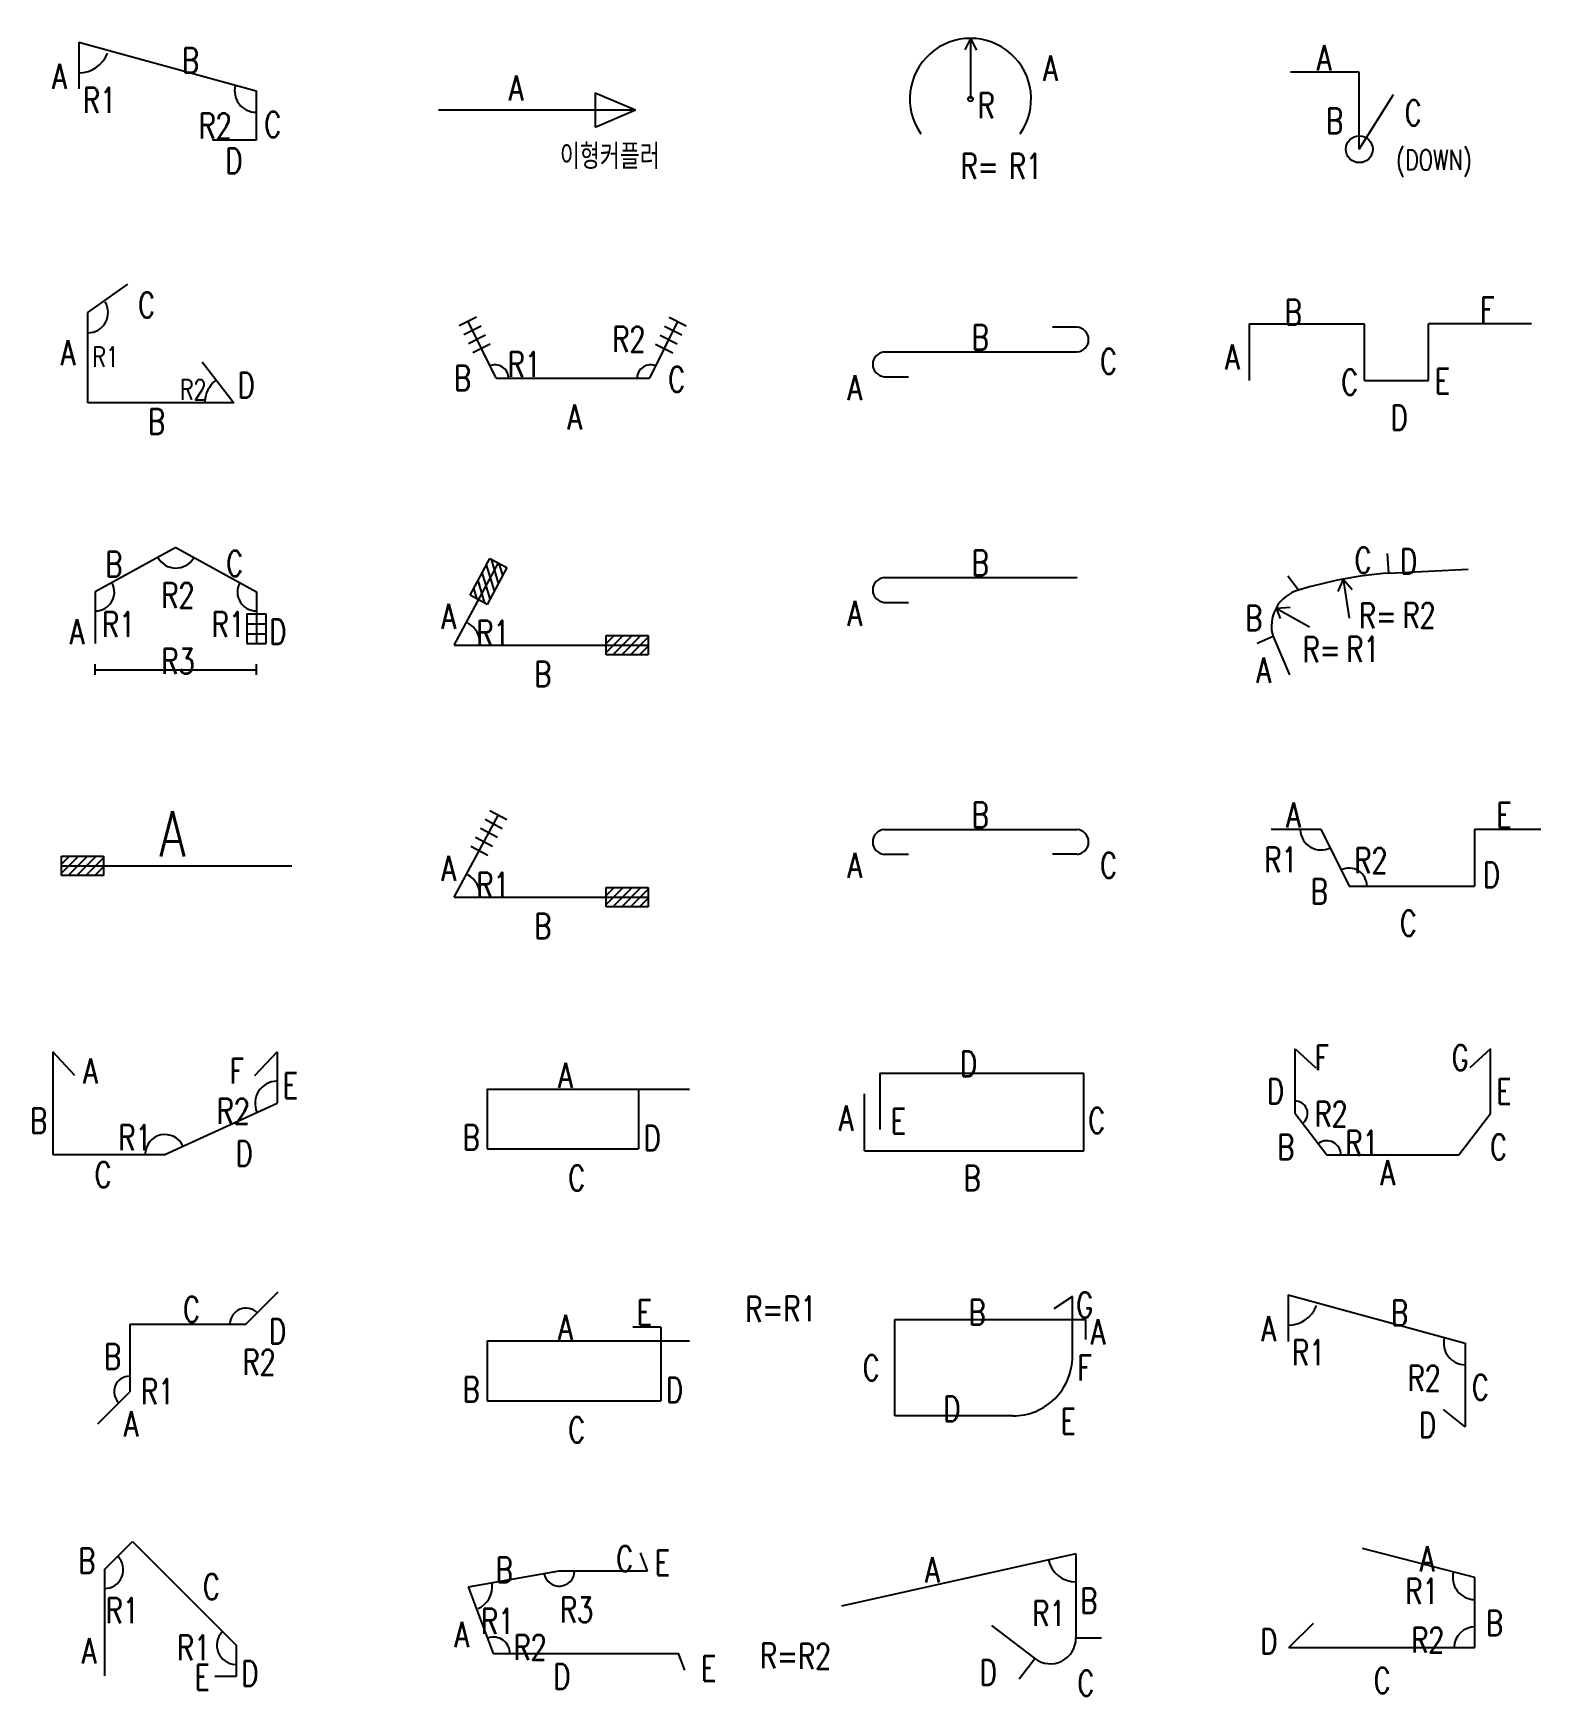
# Model space of a CAD drawing. Header units: millimetres. Extents: x -0.4 to 11.6, y -0.2 to 49.8.
# Drawn here: x 6.117 to 9.109, y 2.835 to 6.134 of the extents above; entities that cross this region are included whole.
import ezdxf
from ezdxf.enums import TextEntityAlignment as Align

# ---------------------------------------------------------------- set-up
doc = ezdxf.new("R2010")
doc.units = ezdxf.units.MM
for name, color, linetype in [('DIM', 7, 'Continuous'), ('SHOP', 2, 'Continuous'), ('TEXT', 3, 'Continuous'), ('TEXTSHOP', 3, 'Continuous')]:
    doc.layers.add(name, color=color, linetype=linetype)
doc.styles.add('ROMANS', font='romans.shx', dxfattribs={"width": 0.75, "bigfont": 'whgtxt.shx'})

# ---------------------------------------------------------------- blocks, each defined once
blk = doc.blocks.new('SSBAR_SHP_807')
at = {"color": 40}
for p, q in [((-0.1419, 0.0856), (-0.0863, 0.1413)), ((-0.0863, 0.1413), (0.1194, -0.0645)), ((-0.1419, 0.0856), (-0.1419, -0.1252)), ((0.1194, -0.0645), (0.1194, -0.1267)), ((0.1194, -0.1267), (0.0771, -0.1267))]:
    blk.add_line(p, q, dxfattribs=at)
at = {"color": 7}
for centre, radius, start, end in [((-0.1419, 0.0856), 0.0376, 269.7945, 44.8664), ((0.1194, -0.0645), 0.038, 136.3237, 268.0428)]:
    blk.add_arc(centre, radius, start, end, dxfattribs=at)
at = {"layer": 'TEXTSHOP', "color": 4, "style": 'ROMANS', "width": 0.75}
for tag, p in [('B', (-0.1602, 0.0783)), ('A', (-0.1579, -0.1006)), ('R1', (0.0678, -0.0944)), ('E', (0.0676, -0.153))]:
    blk.add_attdef(tag, text='', height=0.05, dxfattribs=at).set_placement(p, align=Align.RIGHT)
for tag, p in [('C', (0.0536, 0.0266)), ('R1', (-0.1393, -0.0205)), ('D', (0.1298, -0.1455))]:
    blk.add_attdef(tag, p, '', height=0.05, dxfattribs=at)
blk = doc.blocks.new('SSBAR_SHP_808')
at = {"color": 40}
for p, q in [((0.1391, 0.0728), (0.2028, 0.1365)), ((-0.0915, 0.0728), (-0.0915, -0.0617)), ((-0.1551, -0.1253), (-0.0915, -0.0617))]:
    blk.add_line(p, q, dxfattribs=at)
for centre, radius, start, end in [((0.1391, 0.0728), 0.0317, 45.0474, 177.8947), ((-0.0915, -0.0617), 0.0311, 90.5668, 225.5166)]:
    blk.add_arc(centre, radius, start, end, dxfattribs=at)
at = {"layer": 'SHOP', "color": 2}
blk.add_line((-0.0915, 0.0728), (0.1391, 0.0728), dxfattribs=at)
at = {"layer": 'TEXTSHOP', "color": 4, "style": 'ROMANS', "width": 0.75}
blk.add_attdef('C', text='', height=0.05, dxfattribs=at).set_placement((0.0311, 0.077), align=Align.CENTER)
for tag, p in [('D', (0.1848, 0.0333)), ('R1', (-0.0694, -0.0862)), ('A', (-0.1033, -0.1503))]:
    blk.add_attdef(tag, p, '', height=0.05, dxfattribs=at)
for tag, p in [('B', (-0.1089, -0.0165)), ('R2', (0.1982, -0.028))]:
    blk.add_attdef(tag, text='', height=0.05, dxfattribs=at).set_placement(p, align=Align.RIGHT)
blk = doc.blocks.new('SSBAR_SHP_809')
at = {"color": 2}
for p, q in [((-0.2004, 0.0663), (-0.2442, 0.1127)), ((0.157, 0.0663), (0.2008, 0.1127)), ((-0.0217, -0.0906), (0.2008, 0.0111))]:
    blk.add_line(p, q, dxfattribs=at)
for centre, radius, start, end in [((0.2008, 0.0111), 0.0436, 90.5163, 203.8187), ((-0.0217, -0.0906), 0.0395, 25.3333, 178.636)]:
    blk.add_arc(centre, radius, start, end, dxfattribs=at)
at = {"layer": 'SHOP', "color": 2}
for p, q in [((-0.2442, 0.1127), (-0.2442, -0.0906)), ((0.2008, 0.1127), (0.2008, 0.0111)), ((-0.2442, -0.0906), (-0.0217, -0.0906))]:
    blk.add_line(p, q, dxfattribs=at)
at = {"layer": 'TEXTSHOP', "color": 4, "style": 'ROMANS', "width": 0.75}
for tag, p in [('A', (-0.184, 0.05)), ('E', (0.2121, 0.021)), ('D', (0.1183, -0.1137))]:
    blk.add_attdef(tag, p, '', height=0.05, dxfattribs=at)
for tag, p in [('F', (0.1354, 0.05)), ('B', (-0.2558, -0.0487)), ('R2', (0.147, -0.0296)), ('R1', (-0.0482, -0.0819))]:
    blk.add_attdef(tag, text='', height=0.05, dxfattribs=at).set_placement(p, align=Align.RIGHT)
blk.add_attdef('C', text='', height=0.05, dxfattribs=at).set_placement((-0.1446, -0.1559), align=Align.CENTER)
blk = doc.blocks.new('SSBAR_SHP_810')
at = {"color": 40}
for p, q in [((-0.2268, -0.0147), (-0.2111, 0.0011)), ((-0.2268, -0.0324), (-0.1934, 0.0011)), ((-0.2268, 0.0011), (-0.1439, 0.0011)), ((-0.2268, -0.0372), (-0.2268, 0.0011)), ((-0.214, -0.0372), (-0.1757, 0.0011)), ((-0.1963, -0.0372), (-0.158, 0.0011)), ((-0.1439, 0.0011), (-0.1439, -0.0372)), ((-0.1787, -0.0372), (-0.1439, -0.0024)), ((-0.161, -0.0372), (-0.1439, -0.0201)), ((-0.1439, -0.0372), (-0.2268, -0.0372))]:
    blk.add_line(p, q, dxfattribs=at)
at = {"layer": 'SHOP', "color": 2}
blk.add_line((-0.2268, -0.0181), (0.2305, -0.0181), dxfattribs=at)
at = {"layer": 'TEXTSHOP', "color": 4, "style": 'ROMANS', "width": 0.75}
blk.add_attdef('A', text='', height=0.09, dxfattribs=at).set_placement((-0.0068, 0.0005), align=Align.CENTER)
blk = doc.blocks.new('SSBAR_SHP_811')
at = {"color": 40}
for p, q in [((0.1409, -0.0179), (0.1792, -0.0179)), ((0.1409, -0.0179), (0.1409, -0.077)), ((0.1792, -0.077), (0.1792, -0.0179)), ((0.1409, -0.0379), (0.1792, -0.0379)), ((0.1409, -0.0579), (0.1792, -0.0579)), ((0.1409, -0.077), (0.1792, -0.077)), ((-0.16, -0.139), (-0.16, -0.1177)), ((-0.16, -0.1291), (0.16, -0.1291)), ((0.16, -0.139), (0.16, -0.1177))]:
    blk.add_line(p, q, dxfattribs=at)
at = {"color": 7}
for centre, start, end in [((-0.16, 0.0257), 270.9664, 26.3698), ((0.16, 0.0257), 153.6302, 269.0336)]:
    blk.add_arc(centre, 0.0379, start, end, dxfattribs=at)
at = {"layer": 'DIM', "color": 7}
blk.add_arc((0, 0.1138), 0.0409, 209.1736, 328.742, dxfattribs=at)
at = {"layer": 'SHOP', "color": 2}
for p, q in [((0, 0.1138), (-0.16, 0.0257)), ((0, 0.1138), (0.16, 0.0257)), ((-0.16, 0.0257), (-0.16, -0.077)), ((0.16, 0.0257), (0.16, -0.077))]:
    blk.add_line(p, q, dxfattribs=at)
at = {"layer": 'TEXTSHOP', "color": 4, "style": 'ROMANS', "width": 0.75}
for tag, p in [('B', (-0.1065, 0.0556)), ('A', (-0.182, -0.0783)), ('R1', (0.137, -0.0638))]:
    blk.add_attdef(tag, text='', height=0.05, dxfattribs=at).set_placement(p, align=Align.RIGHT)
for tag, p in [('C', (0.0998, 0.057)), ('D', (0.1852, 0.0138)), ('R1', (-0.1467, -0.0638))]:
    blk.add_attdef(tag, p, '', height=0.05, dxfattribs=at)
for tag, p in [('R2', (0.0042, -0.0063)), ('R3', (0.0042, -0.1368))]:
    blk.add_attdef(tag, text='', height=0.05, dxfattribs=at).set_placement(p, align=Align.CENTER)
at = {"layer": 'TEXTSHOP', "color": 30, "true_color": 0xf8991e, "style": 'ROMANS', "width": 0.75}
for tag, p in [('T1', (0.1862, -0.0183)), ('O1', (0.1862, -0.0749))]:
    blk.add_attdef(tag, text='', height=0.05, dxfattribs=at).set_placement(p, align=Align.MIDDLE_LEFT)
blk.add_attdef('COUPLER1', text='', height=0.05, dxfattribs=at).set_placement((0.1647, -0.1085), align=Align.TOP_LEFT)
blk = doc.blocks.new('SSBAR_SHP_812')
at = {"color": 40}
for p, q in [((-0.1747, 0.0799), (-0.0952, 0.1362)), ((-0.1747, -0.0992), (-0.1747, 0.0799)), ((0.0524, -0.0178), (0.1148, -0.0992)), ((0.1148, -0.0992), (-0.1747, -0.0992))]:
    blk.add_line(p, q, dxfattribs=at)
at = {"color": 7}
for centre, radius, start, end in [((-0.1747, 0.0799), 0.0402, 270, 31.8839), ((0.1148, -0.0992), 0.0573, 129.3944, 177.7596)]:
    blk.add_arc(centre, radius, start, end, dxfattribs=at)
at = {"layer": 'TEXTSHOP', "color": 4, "style": 'ROMANS', "width": 0.75}
for tag, p, height in [('C', (-0.075, 0.0698), 0.05), ('R1', (-0.166, -0.0279), 0.04), ('D', (0.1223, -0.089), 0.05)]:
    blk.add_attdef(tag, p, '', height=height, dxfattribs=at)
for tag, height, p in [('A', 0.05, (-0.1997, -0.0246)), ('R2', 0.04, (0.0607, -0.0931))]:
    blk.add_attdef(tag, text='', height=height, dxfattribs=at).set_placement(p, align=Align.RIGHT)
blk.add_attdef('B', text='', height=0.05, dxfattribs=at).set_placement((-0.0389, -0.1612), align=Align.CENTER)
blk = doc.blocks.new('SSBAR_SHP_813')
at = {"color": 2}
for p, q in [((-0.1924, 0.1162), (0.1591, 0.0199)), ((0.1591, 0.0199), (0.1591, -0.0781)), ((0.1591, -0.0781), (0.0728, -0.0781))]:
    blk.add_line(p, q, dxfattribs=at)
at = {"color": 0}
for centre, radius, start, end in [((-0.1924, 0.1162), 0.0606, 270, 338.9002), ((0.1591, 0.0199), 0.0425, 164.8843, 270)]:
    blk.add_arc(centre, radius, start, end, dxfattribs=at)
at = {"layer": 'SHOP', "color": 2}
blk.add_line((-0.1924, 0.1162), (-0.1924, 0.0236), dxfattribs=at)
at = {"layer": 'TEXTSHOP', "color": 4, "style": 'ROMANS', "width": 0.75}
for tag, p in [('B', (0.0117, 0.0553)), ('R1', (-0.1846, -0.0237)), ('C', (0.1754, -0.072))]:
    blk.add_attdef(tag, p, '', height=0.05, dxfattribs=at)
for tag, p in [('A', (-0.2166, 0.0237)), ('R2', (0.111, -0.0744))]:
    blk.add_attdef(tag, text='', height=0.05, dxfattribs=at).set_placement(p, align=Align.RIGHT)
blk.add_attdef('D', text='', height=0.05, dxfattribs=at).set_placement((0.115, -0.1439), align=Align.CENTER)
blk = doc.blocks.new('SSBAR_SHP_907')
at = {"color": 2}
for p, q in [((0.1361, 0.083), (0.1225, 0.119)), ((-0.2194, 0.0516), (-0.039, 0.083)), ((-0.039, 0.083), (0.1362, 0.083)), ((-0.1695, -0.0811), (-0.2194, 0.0516)), ((-0.1695, -0.0811), (0.198, -0.0811)), ((0.2105, -0.1143), (0.198, -0.0811))]:
    blk.add_line(p, q, dxfattribs=at)
at = {"color": 0}
for centre, radius, start, end in [((-0.039, 0.083), 0.0303, 190.0681, 359.0711), ((-0.2194, 0.0516), 0.0474, 293.8023, 7.7668), ((-0.1695, -0.0811), 0.0327, 358.56, 109.3122)]:
    blk.add_arc(centre, radius, start, end, dxfattribs=at)
at = {"layer": 'TEXTSHOP', "color": 4, "style": 'ROMANS', "width": 0.75}
for tag, p in [('C', (0.1077, 0.0822)), ('B', (-0.1316, 0.0599)), ('A', (-0.218, -0.0684))]:
    blk.add_attdef(tag, text='', height=0.05, dxfattribs=at).set_placement(p, align=Align.RIGHT)
for tag, p in [('E', (0.1505, 0.0742)), ('R1', (-0.1945, -0.0418)), ('R3', (-0.0376, -0.0192)), ('R2', (-0.1297, -0.0937)), ('E', (0.2422, -0.1353))]:
    blk.add_attdef(tag, p, '', height=0.05, dxfattribs=at)
blk.add_attdef('D', text='', height=0.05, dxfattribs=at).set_placement((-0.0339, -0.1517), align=Align.CENTER)
blk = doc.blocks.new('SSBAR_SHP_908')
at = {"layer": 'SHOP', "color": 2}
for p, q in [((0.1626, 0.0665), (0.1073, 0.0665)), ((0.1626, 0.0665), (0.1626, -0.0797)), ((-0.182, 0.0392), (-0.182, -0.0797)), ((-0.182, 0.0392), (0.2198, 0.0392)), ((-0.182, -0.0797), (0.1626, -0.0797))]:
    blk.add_line(p, q, dxfattribs=at)
at = {"layer": 'TEXTSHOP', "color": 4, "style": 'ROMANS', "width": 0.75}
for tag, p in [('E', (0.1148, 0.0711)), ('D', (0.1727, -0.083))]:
    blk.add_attdef(tag, p, '', height=0.05, dxfattribs=at)
for tag, p in [('A', (-0.0269, 0.0414)), ('C', (-0.0044, -0.1623))]:
    blk.add_attdef(tag, text='', height=0.05, dxfattribs=at).set_placement(p, align=Align.CENTER)
blk.add_attdef('B', text='', height=0.05, dxfattribs=at).set_placement((-0.1973, -0.0817), align=Align.RIGHT)
blk = doc.blocks.new('SSBAR_SHP_909')
at = {"layer": 'SHOP', "color": 2}
for p, q in [((-0.182, 0.0392), (-0.182, -0.0797)), ((-0.182, 0.0392), (0.2198, 0.0392)), ((0.1183, 0.0377), (0.1183, -0.0797)), ((-0.182, -0.0797), (0.1183, -0.0797))]:
    blk.add_line(p, q, dxfattribs=at)
at = {"layer": 'TEXTSHOP', "color": 4, "style": 'ROMANS', "width": 0.75}
for tag, p in [('A', (-0.0269, 0.0414)), ('C', (-0.0044, -0.1623))]:
    blk.add_attdef(tag, text='', height=0.05, dxfattribs=at).set_placement(p, align=Align.CENTER)
blk.add_attdef('B', text='', height=0.05, dxfattribs=at).set_placement((-0.1973, -0.0817), align=Align.RIGHT)
blk.add_attdef('D', (0.1285, -0.083), '', height=0.05, dxfattribs=at)
blk = doc.blocks.new('SSBAR_SHP_910')
at = {"color": 2}
for q in [(-0.1598, 0.083), (0.1374, -0.0801)]:
    blk.add_line((-0.2474, -0.0801), q, dxfattribs=at)
at = {"color": 40}
for p, q in [((-0.1861, 0.0744), (-0.1523, 0.0563)), ((-0.1767, 0.092), (-0.1429, 0.0739)), ((-0.205, 0.0391), (-0.1712, 0.021)), ((-0.1955, 0.0567), (-0.1617, 0.0387)), ((-0.2144, 0.0214), (-0.1806, 0.0034)), ((0.0544, -0.0767), (0.0702, -0.0609)), ((0.0544, -0.0944), (0.0879, -0.0609)), ((0.0544, -0.0609), (0.1374, -0.0609)), ((0.0544, -0.0993), (0.0544, -0.0609)), ((0.0672, -0.0993), (0.1055, -0.0609)), ((0.0849, -0.0993), (0.1232, -0.0609)), ((0.1026, -0.0993), (0.1374, -0.0644)), ((0.1374, -0.0609), (0.1374, -0.0993)), ((0.1202, -0.0993), (0.1374, -0.0821)), ((0.1374, -0.0993), (0.0544, -0.0993))]:
    blk.add_line(p, q, dxfattribs=at)
at = {"color": 0}
blk.add_arc((-0.2474, -0.0801), 0.0519, 359.8153, 59.153, dxfattribs=at)
at = {"layer": 'TEXTSHOP', "color": 30, "true_color": 0xf8991e, "style": 'ROMANS', "width": 0.75}
blk.add_attdef('COUPLER1', text='', height=0.05, dxfattribs=at).set_placement((-0.1598, 0.0972), align=Align.BOTTOM_CENTER)
at = {"layer": 'TEXTSHOP', "color": 4, "style": 'ROMANS', "width": 0.75}
blk.add_attdef('A', text='', height=0.05, dxfattribs=at).set_placement((-0.2443, -0.0479), align=Align.RIGHT)
blk.add_attdef('R1', (-0.2036, -0.0813), '', height=0.05, dxfattribs=at)
at = {"layer": 'TEXTSHOP', "color": 30, "true_color": 0xf8991e, "style": 'ROMANS', "width": 0.75}
for tag, p in [('T2', (0.0641, -0.0533)), ('O2', (0.147, -0.0533))]:
    blk.add_attdef(tag, text='', height=0.05, dxfattribs=at).set_placement(p, align=Align.CENTER)
at = {"layer": 'TEXTSHOP', "color": 4, "style": 'ROMANS', "width": 0.75}
blk.add_attdef('B', text='', height=0.05, dxfattribs=at).set_placement((-0.1546, -0.1623), align=Align.CENTER)
at = {"layer": 'TEXTSHOP', "color": 30, "true_color": 0xf8991e, "style": 'ROMANS', "width": 0.75}
blk.add_attdef('COUPLER2', text='', height=0.05, dxfattribs=at).set_placement((0.1405, -0.1069), align=Align.TOP_CENTER)
blk = doc.blocks.new('SSBAR_SHP_911')
at = {"color": 2}
for q in [(-0.1598, 0.083), (0.1374, -0.0801)]:
    blk.add_line((-0.2474, -0.0801), q, dxfattribs=at)
at = {"color": 40}
for p, q in [((-0.2159, 0.019), (-0.1767, 0.092)), ((-0.1677, 0.0277), (-0.1834, 0.0796)), ((-0.1429, 0.0739), (-0.1822, 0.0008)), ((-0.1767, 0.092), (-0.1429, 0.0739)), ((-0.1594, 0.0432), (-0.1736, 0.0904)), ((-0.151, 0.0588), (-0.158, 0.082)), ((-0.1865, 0.0031), (-0.2001, 0.0484)), ((-0.1761, 0.0121), (-0.1917, 0.064)), ((-0.1822, 0.0008), (-0.2159, 0.019)), ((-0.202, 0.0115), (-0.2085, 0.0328)), ((0.0544, -0.0767), (0.0702, -0.0609)), ((0.0544, -0.0944), (0.0879, -0.0609)), ((0.0544, -0.0609), (0.1374, -0.0609)), ((0.0544, -0.0993), (0.0544, -0.0609)), ((0.0672, -0.0993), (0.1055, -0.0609)), ((0.0849, -0.0993), (0.1232, -0.0609)), ((0.1026, -0.0993), (0.1374, -0.0644)), ((0.1374, -0.0609), (0.1374, -0.0993)), ((0.1202, -0.0993), (0.1374, -0.0821)), ((0.1374, -0.0993), (0.0544, -0.0993))]:
    blk.add_line(p, q, dxfattribs=at)
at = {"color": 0}
blk.add_arc((-0.2474, -0.0801), 0.0519, 359.8153, 59.153, dxfattribs=at)
at = {"layer": 'TEXTSHOP', "color": 30, "true_color": 0xf8991e, "style": 'ROMANS', "width": 0.75}
for tag, p in [('O1', (-0.1444, 0.0904)), ('T1', (-0.1444, 0.0086))]:
    blk.add_attdef(tag, text='', height=0.05, dxfattribs=at).set_placement(p, align=Align.MIDDLE_LEFT)
blk.add_attdef('COUPLER1', text='', height=0.05, dxfattribs=at).set_placement((-0.2131, 0.0506), align=Align.MIDDLE_RIGHT)
at = {"layer": 'TEXTSHOP', "color": 4, "style": 'ROMANS', "width": 0.75}
blk.add_attdef('A', text='', height=0.05, dxfattribs=at).set_placement((-0.2443, -0.0479), align=Align.RIGHT)
blk.add_attdef('R1', (-0.2036, -0.0813), '', height=0.05, dxfattribs=at)
at = {"layer": 'TEXTSHOP', "color": 30, "true_color": 0xf8991e, "style": 'ROMANS', "width": 0.75}
for tag, p in [('T2', (0.0544, -0.0533)), ('O2', (0.1374, -0.0533))]:
    blk.add_attdef(tag, text='', height=0.05, dxfattribs=at).set_placement(p, align=Align.CENTER)
at = {"layer": 'TEXTSHOP', "color": 4, "style": 'ROMANS', "width": 0.75}
blk.add_attdef('B', text='', height=0.05, dxfattribs=at).set_placement((-0.072, -0.1623), align=Align.CENTER)
at = {"layer": 'TEXTSHOP', "color": 30, "true_color": 0xf8991e, "style": 'ROMANS', "width": 0.75}
blk.add_attdef('COUPLER2', text='', height=0.05, dxfattribs=at).set_placement((0.1746, -0.1069), align=Align.TOP_CENTER)
blk = doc.blocks.new('SSBAR_SHP_912')
at = {"color": 40}
for p, q in [((-0.2032, 0.0706), (-0.2374, 0.0534)), ((0.179, 0.0706), (0.2132, 0.0534)), ((-0.1942, 0.0527), (-0.2284, 0.0355)), ((-0.1852, 0.0349), (-0.2194, 0.0176)), ((0.161, 0.0349), (0.1952, 0.0176)), ((0.17, 0.0527), (0.2042, 0.0355)), ((-0.1762, 0.017), (-0.2104, -0.0002)), ((0.152, 0.017), (0.1862, -0.0002))]:
    blk.add_line(p, q, dxfattribs=at)
at = {"color": 0}
for centre, start, end in [((-0.1661, -0.0505), 357.6156, 116.5795), ((0.1419, -0.0505), 63.4205, 182.3844)]:
    blk.add_arc(centre, 0.0266, start, end, dxfattribs=at)
at = {"layer": 'SHOP', "color": 2}
for p, q in [((-0.2203, 0.062), (-0.1646, -0.0505)), ((0.1956, 0.062), (0.1399, -0.0505)), ((-0.1641, -0.0505), (0.1399, -0.0505))]:
    blk.add_line(p, q, dxfattribs=at)
at = {"layer": 'TEXTSHOP', "color": 30, "true_color": 0xf8991e, "style": 'ROMANS', "width": 0.75}
for tag, p in [('COUPLER1', (-0.2203, 0.0782)), ('COUPLER2', (0.1957, 0.0782))]:
    blk.add_attdef(tag, text='', height=0.05, dxfattribs=at).set_placement(p, align=Align.BOTTOM_CENTER)
at = {"layer": 'TEXTSHOP', "color": 4, "style": 'ROMANS', "width": 0.75}
for tag, p in [('R2', (0.1321, 0.0023)), ('B', (-0.2144, -0.0749))]:
    blk.add_attdef(tag, text='', height=0.05, dxfattribs=at).set_placement(p, align=Align.RIGHT)
for tag, p in [('R1', (-0.1414, -0.0479)), ('C', (0.1771, -0.0777))]:
    blk.add_attdef(tag, p, '', height=0.05, dxfattribs=at)
blk.add_attdef('A', text='', height=0.05, dxfattribs=at).set_placement((-0.0084, -0.1523), align=Align.CENTER)
blk = doc.blocks.new('SSBAR_SHP_913')
at = {"color": 40}
for p, q in [((0.0326, 0.016), (0.0326, -0.0523)), ((0.0326, 0.016), (0.1126, -0.0181)), ((0.0326, -0.0523), (0.1126, -0.0181))]:
    blk.add_line(p, q, dxfattribs=at)
at = {"layer": 'SHOP', "color": 2}
blk.add_line((-0.2788, -0.0181), (0.1126, -0.0181), dxfattribs=at)
at = {"layer": 'TEXTSHOP', "color": 4, "style": 'ROMANS', "width": 0.75}
blk.add_text('이형커플러', height=0.05, dxfattribs=at).set_placement((0.1606, -0.1354), align=Align.RIGHT)
blk.add_attdef('A', text='', height=0.05, dxfattribs=at).set_placement((-0.1247, 0.0005), align=Align.CENTER)
blk = doc.blocks.new('SSBAR_SHP_1007')
at = {"color": 40}
for p, q in [((0.1867, 0.117), (-0.2787, 0.0133)), ((0.1867, 0.117), (0.1867, -0.0504)), ((0.0192, -0.0255), (0.105, -0.0908)), ((0.2375, -0.0504), (0.1867, -0.0504)), ((0.0742, -0.1313), (0.105, -0.0908))]:
    blk.add_line(p, q, dxfattribs=at)
at = {"color": 7}
blk.add_arc((0.1867, 0.117), 0.0559, 192.5604, 270, dxfattribs=at)
at = {"color": 40}
blk.add_arc((0.1358, -0.0504), 0.0509, 232.7408, 0, dxfattribs=at)
at = {"layer": 'TEXTSHOP', "color": 4, "style": 'ROMANS', "width": 0.75}
blk.add_text('R=', height=0.05, dxfattribs=at).set_placement((-0.4406, -0.1103))
for tag, p in [('A', (-0.0841, 0.0599)), ('R1', (0.1657, -0.0261)), ('D', (0.0294, -0.1435))]:
    blk.add_attdef(tag, text='', height=0.05, dxfattribs=at).set_placement(p, align=Align.RIGHT)
for tag, p in [('B', (0.1951, -0.0012)), ('R2', (-0.3652, -0.1113)), ('C', (0.1895, -0.1648))]:
    blk.add_attdef(tag, p, '', height=0.05, dxfattribs=at)
blk = doc.blocks.new('SSBAR_SHP_1008')
at = {"color": 40}
for p, q in [((0.1796, 0.1277), (0.1428, 0.1032)), ((0.1796, 0.0085), (0.1796, 0.1277)), ((-0.1726, -0.1094), (-0.1726, 0.0815)), ((0.2054, 0.0815), (0.2054, 0.0424)), ((0.0614, -0.1094), (-0.1726, -0.1094))]:
    blk.add_line(p, q, dxfattribs=at)
at = {"color": 2}
blk.add_line((-0.1726, 0.0815), (0.2054, 0.0815), dxfattribs=at)
blk.add_arc((0.0614, 0.0087), 0.1182, 269.9995, 0.1219, dxfattribs=at)
at = {"layer": 'TEXTSHOP', "color": 4, "style": 'ROMANS', "width": 0.75}
blk.add_text('R=', height=0.05, dxfattribs=at).set_placement((-0.4695, 0.0774))
for tag, p in [('G', (0.187, 0.0855)), ('R1', (-0.3942, 0.0783)), ('A', (0.2159, 0.0323)), ('F', (0.1895, -0.039)), ('E', (0.156, -0.1448))]:
    blk.add_attdef(tag, p, '', height=0.05, dxfattribs=at)
for tag, p in [('B', (-0.0097, 0.0712)), ('D', (-0.0598, -0.1203))]:
    blk.add_attdef(tag, text='', height=0.05, dxfattribs=at).set_placement(p, align=Align.CENTER)
blk.add_attdef('C', text='', height=0.05, dxfattribs=at).set_placement((-0.2028, -0.0389), align=Align.RIGHT)
blk = doc.blocks.new('SSBAR_SHP_1009')
at = {"color": 2}
for p, q in [((0.2021, 0.0703), (-0.2025, 0.0703)), ((-0.2025, 0.0703), (-0.2025, -0.0411)), ((0.2021, -0.0833), (0.2021, 0.0703)), ((-0.2329, -0.0833), (0.2021, -0.0833))]:
    blk.add_line(p, q, dxfattribs=at)
at = {"layer": 'SHOP', "color": 2}
blk.add_line((-0.2329, -0.0833), (-0.2329, 0.0295), dxfattribs=at)
at = {"layer": 'TEXTSHOP', "color": 4, "style": 'ROMANS', "width": 0.75}
for tag, p in [('D', (-0.0266, 0.0642)), ('B', (-0.0198, -0.1625))]:
    blk.add_attdef(tag, text='', height=0.05, dxfattribs=at).set_placement(p, align=Align.CENTER)
blk.add_attdef('A', text='', height=0.05, dxfattribs=at).set_placement((-0.2552, -0.0435), align=Align.RIGHT)
for tag, p in [('E', (-0.1812, -0.0492)), ('C', (0.2108, -0.0483))]:
    blk.add_attdef(tag, p, '', height=0.05, dxfattribs=at)
blk = doc.blocks.new('SSBAR_SHP_1010')
at = {"color": 50}
for centre, start, end in [((-0.1922, 0.0294), 93.999, 266.001), ((0.1871, 0.0294), 273.999, 86.001)]:
    blk.add_arc(centre, 0.0246, start, end, dxfattribs=at)
at = {"layer": 'SHOP', "color": 2}
for p, q in [((-0.194, 0.054), (0.1888, 0.054)), ((-0.194, 0.0049), (-0.1455, 0.0049)), ((0.1888, 0.0049), (0.1403, 0.0049))]:
    blk.add_line(p, q, dxfattribs=at)
at = {"layer": 'TEXTSHOP', "color": 4, "style": 'ROMANS', "width": 0.75}
blk.add_attdef('B', text='', height=0.05, dxfattribs=at).set_placement((-0.0034, 0.0581), align=Align.CENTER)
blk.add_attdef('A', text='', height=0.05, dxfattribs=at).set_placement((-0.2381, -0.042), align=Align.RIGHT)
blk.add_attdef('C', (0.2344, -0.042), '', height=0.05, dxfattribs=at)
blk = doc.blocks.new('SSBAR_SHP_1011')
at = {"color": 50}
blk.add_arc((-0.1922, 0.0294), 0.0246, 93.999, 266.001, dxfattribs=at)
at = {"layer": 'SHOP', "color": 2}
for p, q in [((-0.194, 0.054), (0.1888, 0.054)), ((-0.194, 0.0049), (-0.1455, 0.0049))]:
    blk.add_line(p, q, dxfattribs=at)
at = {"layer": 'TEXTSHOP', "color": 4, "style": 'ROMANS', "width": 0.75}
blk.add_attdef('B', text='', height=0.05, dxfattribs=at).set_placement((-0.0034, 0.0581), align=Align.CENTER)
blk.add_attdef('A', text='', height=0.05, dxfattribs=at).set_placement((-0.2381, -0.042), align=Align.RIGHT)
blk = doc.blocks.new('SSBAR_SHP_1012')
at = {"color": 50}
for centre, start, end in [((0.1871, 0.0262), 273.999, 86.001), ((-0.1922, -0.0228), 93.999, 266.001)]:
    blk.add_arc(centre, 0.0246, start, end, dxfattribs=at)
at = {"layer": 'SHOP', "color": 2}
for p, q in [((0.1888, 0.0507), (0.1403, 0.0507)), ((-0.194, 0.0017), (0.1888, 0.0017)), ((-0.194, -0.0474), (-0.1455, -0.0474))]:
    blk.add_line(p, q, dxfattribs=at)
at = {"layer": 'TEXTSHOP', "color": 4, "style": 'ROMANS', "width": 0.75}
blk.add_attdef('B', text='', height=0.05, dxfattribs=at).set_placement((-0.0034, 0.0058), align=Align.CENTER)
blk.add_attdef('C', (0.2344, -0.042), '', height=0.05, dxfattribs=at)
blk.add_attdef('A', text='', height=0.05, dxfattribs=at).set_placement((-0.2381, -0.0942), align=Align.RIGHT)
blk = doc.blocks.new('SSBAR_SHP_1013')
at = {"color": 7}
blk.add_line((-0.0227, 0.124), (-0.0227, 0.0037), dxfattribs=at)
at = {"color": 40}
blk.add_arc((-0.0227, 0.0037), 0.1203, 325, 215, dxfattribs=at)
at = {"layer": 'DIM', "color": 7}
for q in [(-0.0339, 0.101), (-0.0105, 0.1004)]:
    blk.add_line((-0.0227, 0.124), q, dxfattribs=at)
blk.add_circle((-0.0227, 0.0037), 0.00487, dxfattribs=at)
at = {"layer": 'TEXTSHOP', "color": 4, "style": 'ROMANS', "width": 0.75}
for s, p in [('R', (-0.0086, -0.0341)), ('R=', (-0.0421, -0.1546))]:
    blk.add_text(s, height=0.05, dxfattribs=at).set_placement(p)
for tag, p in [('A', (0.1216, 0.0397)), ('R1', (0.0533, -0.1546))]:
    blk.add_attdef(tag, p, '', height=0.05, dxfattribs=at)
blk = doc.blocks.new('SSBAR_SHP_1107')
at = {"color": 2}
for p, q in [((0.1787, 0.07), (-0.0447, 0.1272)), ((0.1787, -0.0693), (0.1787, 0.07))]:
    blk.add_line(p, q, dxfattribs=at)
at = {"color": 0}
for centre, radius, start, end in [((0.1787, 0.07), 0.0441, 164.9658, 268.7676), ((0.1787, -0.0693), 0.0413, 89.3014, 179.1446)]:
    blk.add_arc(centre, radius, start, end, dxfattribs=at)
at = {"layer": 'SHOP', "color": 2}
for q in [(-0.142, -0.0207), (0.1787, -0.0693)]:
    blk.add_line((-0.1907, -0.0693), q, dxfattribs=at)
at = {"layer": 'TEXTSHOP', "color": 4, "style": 'ROMANS', "width": 0.75}
for tag, p in [('A', (0.0692, 0.082)), ('B', (0.2002, -0.0454))]:
    blk.add_attdef(tag, p, '', height=0.05, dxfattribs=at)
for tag, p in [('R1', (0.1063, 0.0177)), ('D', (-0.2136, -0.0818)), ('R2', (0.1179, -0.0792))]:
    blk.add_attdef(tag, text='', height=0.05, dxfattribs=at).set_placement(p, align=Align.RIGHT)
blk.add_attdef('C', text='', height=0.05, dxfattribs=at).set_placement((-0.0057, -0.1594), align=Align.CENTER)
blk = doc.blocks.new('SSBAR_SHP_1108')
at = {"color": 2}
for p, q in [((-0.1924, 0.1311), (0.1591, 0.0347)), ((0.1591, 0.0347), (0.1591, -0.1309)), ((0.1591, -0.1309), (0.116, -0.097))]:
    blk.add_line(p, q, dxfattribs=at)
at = {"color": 0}
for centre, radius, start, end in [((-0.1924, 0.1311), 0.0606, 270, 338.9002), ((0.1591, 0.0347), 0.0425, 164.8843, 270)]:
    blk.add_arc(centre, radius, start, end, dxfattribs=at)
at = {"layer": 'SHOP', "color": 2}
blk.add_line((-0.1924, 0.1311), (-0.1924, 0.0385), dxfattribs=at)
at = {"layer": 'TEXTSHOP', "color": 4, "style": 'ROMANS', "width": 0.75}
for tag, p in [('B', (0.0117, 0.0702)), ('R1', (-0.1846, -0.0088)), ('C', (0.1724, -0.0779))]:
    blk.add_attdef(tag, p, '', height=0.05, dxfattribs=at)
for tag, p in [('A', (-0.2166, 0.0386)), ('R2', (0.111, -0.0595)), ('D', (0.1013, -0.1525))]:
    blk.add_attdef(tag, text='', height=0.05, dxfattribs=at).set_placement(p, align=Align.RIGHT)
blk = doc.blocks.new('SSBAR_SHP_1109')
at = {"color": 40}
for p, q in [((-0.1781, 0.119), (-0.1375, 0.081)), ((0.2093, 0.119), (0.1687, 0.081)), ((-0.1781, -0.0091), (-0.1156, -0.0917)), ((0.1468, -0.0917), (0.2093, -0.0091))]:
    blk.add_line(p, q, dxfattribs=at)
for centre, radius, start, end in [((-0.1781, -0.0091), 0.0246, 307.405, 93.493), ((-0.1156, -0.0917), 0.0283, 359.2125, 123.8172)]:
    blk.add_arc(centre, radius, start, end, dxfattribs=at)
at = {"layer": 'SHOP', "color": 2}
for p, q in [((-0.1781, -0.0091), (-0.1781, 0.119)), ((0.2093, -0.0091), (0.2093, 0.119)), ((-0.1156, -0.0917), (0.1468, -0.0917))]:
    blk.add_line(p, q, dxfattribs=at)
at = {"layer": 'TEXTSHOP', "color": 4, "style": 'ROMANS', "width": 0.75}
for tag, p in [('F', (-0.1398, 0.0765)), ('E', (0.2207, 0.0097)), ('R2', (-0.1398, -0.0353)), ('R1', (-0.0786, -0.0933)), ('C', (0.2086, -0.1009))]:
    blk.add_attdef(tag, p, '', height=0.05, dxfattribs=at)
for tag, p in [('G', (0.1662, 0.0765)), ('D', (-0.2008, 0.0097)), ('B', (-0.1801, -0.1009))]:
    blk.add_attdef(tag, text='', height=0.05, dxfattribs=at).set_placement(p, align=Align.RIGHT)
blk.add_attdef('A', text='', height=0.05, dxfattribs=at).set_placement((0.0052, -0.1517), align=Align.CENTER)
blk = doc.blocks.new('SSBAR_SHP_1110')
at = {"color": 0}
for centre, radius, start, end in [((-0.127, 0.0545), 0.041, 181.6949, 296.8245), ((-0.0713, -0.058), 0.0355, 359.9469, 116.1324)]:
    blk.add_arc(centre, radius, start, end, dxfattribs=at)
at = {"layer": 'SHOP', "color": 2}
for p, q in [((-0.2259, 0.0545), (-0.127, 0.0545)), ((-0.127, 0.0545), (-0.0713, -0.058)), ((0.1775, 0.0545), (0.1775, -0.058)), ((0.1775, 0.0545), (0.3093, 0.0545)), ((-0.0708, -0.058), (0.1775, -0.058))]:
    blk.add_line(p, q, dxfattribs=at)
at = {"layer": 'TEXTSHOP', "color": 4, "style": 'ROMANS', "width": 0.75}
for tag, p in [('A', (-0.1817, 0.0579)), ('E', (0.2362, 0.0579)), ('C', (0.0464, -0.1568))]:
    blk.add_attdef(tag, text='', height=0.05, dxfattribs=at).set_placement(p, align=Align.CENTER)
for tag, p in [('R1', (-0.1734, -0.0308)), ('B', (-0.1137, -0.0935))]:
    blk.add_attdef(tag, text='', height=0.05, dxfattribs=at).set_placement(p, align=Align.RIGHT)
for tag, p in [('R2', (-0.0606, -0.0325)), ('D', (0.1943, -0.0608))]:
    blk.add_attdef(tag, p, '', height=0.05, dxfattribs=at)
blk = doc.blocks.new('SSBAR_SHP_1111')
at = {"color": 40}
for p, q in [((0.0076, 0.0628), (0.0049, 0.1019)), ((0.0076, 0.0628), (0.1654, 0.0708)), ((-0.1715, 0.0291), (-0.1928, 0.0569)), ((-0.0829, 0.0509), (-0.0938, 0.0266)), ((-0.0829, 0.0509), (-0.0711, -0.0265)), ((-0.0829, 0.0509), (-0.0648, 0.0302)), ((-0.2162, -0.0064), (-0.188, -0.0046)), ((-0.2162, -0.0064), (-0.1498, -0.0439)), ((-0.2162, -0.0064), (-0.2077, -0.0271)), ((-0.222, -0.0632), (-0.2535, -0.0768)), ((-0.222, -0.0632), (-0.1893, -0.1392))]:
    blk.add_line(p, q, dxfattribs=at)
for centre, radius, start, end in [((0.069, -0.757), 0.8221, 94.2854, 107.0112), ((-0.1517, -0.0417), 0.0735, 105.6234, 196.9766)]:
    blk.add_arc(centre, radius, start, end, dxfattribs=at)
at = {"layer": 'TEXTSHOP', "color": 4, "style": 'ROMANS', "width": 0.75}
for p in [(-0.0141, -0.0465), (-0.1257, -0.1138)]:
    blk.add_text('R=', height=0.05, dxfattribs=at).set_placement(p, align=Align.CENTER)
for tag, p in [('C', (-0.0266, 0.0636)), ('B', (-0.2438, -0.0511)), ('A', (-0.2263, -0.1545))]:
    blk.add_attdef(tag, text='', height=0.05, dxfattribs=at).set_placement(p, align=Align.RIGHT)
for tag, p in [('D', (0.03, 0.0612)), ('R2', (0.0348, -0.0458)), ('R1', (-0.0768, -0.1131))]:
    blk.add_attdef(tag, p, '', height=0.05, dxfattribs=at)
blk = doc.blocks.new('SSBAR_SHP_1112')
at = {"color": 2}
for p, q in [((-0.2696, 0.0574), (-0.2696, -0.0551)), ((-0.0409, -0.0551), (-0.0409, 0.0574)), ((0.0862, -0.0551), (0.0862, 0.0574))]:
    blk.add_line(p, q, dxfattribs=at)
at = {"layer": 'SHOP', "color": 2}
for p, q in [((-0.2696, 0.0574), (-0.0409, 0.0574)), ((0.2911, 0.0574), (0.0862, 0.0574)), ((-0.0409, -0.0551), (0.0862, -0.0551))]:
    blk.add_line(p, q, dxfattribs=at)
at = {"layer": 'TEXTSHOP', "color": 4, "style": 'ROMANS', "width": 0.75}
for tag, p in [('B', (-0.1822, 0.0555)), ('F', (0.2032, 0.0604)), ('D', (0.0282, -0.1536))]:
    blk.add_attdef(tag, text='', height=0.05, dxfattribs=at).set_placement(p, align=Align.CENTER)
for tag, p in [('A', (-0.2887, -0.0333)), ('C', (-0.0532, -0.0831))]:
    blk.add_attdef(tag, text='', height=0.05, dxfattribs=at).set_placement(p, align=Align.RIGHT)
blk.add_attdef('E', (0.0988, -0.0808), '', height=0.05, dxfattribs=at)
blk = doc.blocks.new('SSBAR_SHP_1113')
at = {"color": 2}
blk.add_line((-0.0509, 0.0566), (-0.1874, 0.0566), dxfattribs=at)
at = {"color": 40}
blk.add_line((-0.0509, -0.096), (0.0168, 0.0128), dxfattribs=at)
blk.add_circle((-0.0509, -0.096), 0.0266, dxfattribs=at)
at = {"layer": 'DIM', "color": 2}
blk.add_line((-0.0509, -0.096), (-0.0509, 0.0566), dxfattribs=at)
at = {"layer": 'TEXT', "color": 4, "style": 'ROMANS', "width": 0.75}
blk.add_text('(DOWN)', height=0.04, dxfattribs=at).set_placement((0.022, -0.1372))
blk.add_attdef('A', text='', height=0.05, dxfattribs=at).set_placement((-0.1207, 0.0602), align=Align.CENTER)
blk.add_attdef('C', (0.0393, -0.0486), '', height=0.05, dxfattribs=at)
blk.add_attdef('B', text='', height=0.05, dxfattribs=at).set_placement((-0.0831, -0.0646), align=Align.RIGHT)

msp = doc.modelspace()

# ---------------------------------------------------------------- block references
for name, p, values in [('SSBAR_SHP_813', (6.4, 6), {'A': 'A', 'B': 'B', 'D': 'D', 'R1': 'R1', 'R2': 'R2', 'C': 'C'}), ('SSBAR_SHP_1013', (8, 6), {'A': 'A', 'R1': 'R1'}), ('SSBAR_SHP_1113', (8.8, 6), {'C': 'C', 'B': 'B', 'A': 'A'}), ('SSBAR_SHP_913', (7.2, 6), {'A': 'A'}), ('SSBAR_SHP_812', (6.4, 5.5), {'R1': 'R1', 'B': 'B', 'A': 'A', 'C': 'C', 'D': 'D', 'R2': 'R2'}), ('SSBAR_SHP_1112', (8.8, 5.5), {'A': 'A', 'B': 'B', 'D': 'D', 'C': 'C', 'E': 'E', 'F': 'F'}), ('SSBAR_SHP_912', (7.2, 5.5), {'B': 'B', 'A': 'A', 'R1': 'R1', 'C': 'C', 'R2': 'R2'}), ('SSBAR_SHP_1012', (8, 5.5), {'B': 'B', 'A': 'A', 'C': 'C'}), ('SSBAR_SHP_1111', (8.8, 5), {'R1': 'R1', 'A': 'A', 'B': 'B', 'C': 'C', 'R2': 'R2', 'D': 'D'}), ('SSBAR_SHP_911', (7.2, 5), {'R1': 'R1', 'B': 'B', 'A': 'A'}), ('SSBAR_SHP_1011', (8, 5), {'B': 'B', 'A': 'A'}), ('SSBAR_SHP_810', (6.4, 4.5), {'A': 'A'}), ('SSBAR_SHP_1010', (8, 4.5), {'B': 'B', 'A': 'A', 'C': 'C'}), ('SSBAR_SHP_1110', (8.8, 4.5), {'A': 'A', 'B': 'B', 'D': 'D', 'C': 'C', 'E': 'E', 'R2': 'R2', 'R1': 'R1'}), ('SSBAR_SHP_1109', (8.8, 4), {'C': 'C', 'E': 'E', 'B': 'B', 'A': 'A', 'D': 'D', 'R2': 'R2', 'R1': 'R1', 'F': 'F', 'G': 'G'}), ('SSBAR_SHP_809', (6.4, 4), {'C': 'C', 'E': 'E', 'B': 'B', 'A': 'A', 'R1': 'R1', 'R2': 'R2', 'F': 'F', 'D': 'D'}), ('SSBAR_SHP_909', (7.2, 4), {'B': 'B', 'A': 'A', 'C': 'C', 'D': 'D'}), ('SSBAR_SHP_1009', (8, 4), {'B': 'B', 'C': 'C', 'A': 'A', 'D': 'D', 'E': 'E'}), ('SSBAR_SHP_808', (6.4, 3.5), {'C': 'C', 'R2': 'R2', 'B': 'B', 'A': 'A', 'R1': 'R1', 'D': 'D'}), ('SSBAR_SHP_1008', (8, 3.5), {'C': 'C', 'F': 'F', 'B': 'B', 'A': 'A', 'G': 'G', 'E': 'E', 'D': 'D', 'R1': 'R1'}), ('SSBAR_SHP_1108', (8.8, 3.5), {'A': 'A', 'B': 'B', 'D': 'D', 'R1': 'R1', 'R2': 'R2', 'C': 'C'}), ('SSBAR_SHP_908', (7.2, 3.5), {'B': 'B', 'A': 'A', 'C': 'C', 'D': 'D', 'E': 'E'}), ('SSBAR_SHP_1007', (8, 3), {'C': 'C', 'A': 'A', 'B': 'B', 'D': 'D', 'R2': 'R2', 'R1': 'R1'}), ('SSBAR_SHP_1107', (8.8, 3), {'D': 'D', 'C': 'C', 'B': 'B', 'R1': 'R1', 'R2': 'R2', 'A': 'A'})]:
    msp.add_blockref(name, p).add_auto_attribs(values)
ref = msp.add_blockref('SSBAR_SHP_811', (6.4, 5))
ref.add_attrib('A', 'A', dxfattribs={"layer": 'TEXTSHOP', "color": 4, "height": 0.05, "style": 'ROMANS', "width": 0.75}).set_placement((6.218, 4.9217), align=Align.RIGHT)
ref.add_attrib('C', 'C', (6.4998, 5.057), dxfattribs={"layer": 'TEXTSHOP', "color": 4, "height": 0.05, "style": 'ROMANS', "width": 0.75})
ref.add_attrib('R2', 'R2', dxfattribs={"layer": 'TEXTSHOP', "color": 4, "height": 0.05, "style": 'ROMANS', "width": 0.75}).set_placement((6.4042, 4.9937), align=Align.CENTER)
ref.add_attrib('B', 'B', dxfattribs={"layer": 'TEXTSHOP', "color": 4, "height": 0.05, "style": 'ROMANS', "width": 0.75}).set_placement((6.2935, 5.0556), align=Align.RIGHT)
ref.add_attrib('D', 'D', (6.5852, 4.9217), dxfattribs={"layer": 'TEXTSHOP', "color": 4, "height": 0.05, "style": 'ROMANS', "width": 0.75})
ref.add_attrib('R3', 'R3', dxfattribs={"layer": 'TEXTSHOP', "color": 4, "height": 0.05, "style": 'ROMANS', "width": 0.75}).set_placement((6.4042, 4.8632), align=Align.CENTER)
ref.add_attrib('R1', 'R1', (6.2533, 4.9362), dxfattribs={"layer": 'TEXTSHOP', "color": 4, "height": 0.05, "style": 'ROMANS', "width": 0.75})
ref.add_attrib('R1', 'R1', dxfattribs={"layer": 'TEXTSHOP', "color": 4, "height": 0.05, "style": 'ROMANS', "width": 0.75}).set_placement((6.537, 4.9362), align=Align.RIGHT)
ref = msp.add_blockref('SSBAR_SHP_910', (7.2, 4.5))
ref.add_attrib('R1', 'R1', (6.9964, 4.4187), dxfattribs={"layer": 'TEXTSHOP', "color": 4, "height": 0.05, "style": 'ROMANS', "width": 0.75})
ref.add_attrib('B', 'B', dxfattribs={"layer": 'TEXTSHOP', "color": 4, "height": 0.05, "style": 'ROMANS', "width": 0.75}).set_placement((7.128, 4.3377), align=Align.CENTER)
ref.add_attrib('A', 'A', dxfattribs={"layer": 'TEXTSHOP', "color": 4, "height": 0.05, "style": 'ROMANS', "width": 0.75}).set_placement((6.9557, 4.4521), align=Align.RIGHT)
ref = msp.add_blockref('SSBAR_SHP_807', (6.4, 3))
ref.add_attrib('A', 'A', dxfattribs={"layer": 'TEXTSHOP', "color": 4, "height": 0.05, "style": 'ROMANS', "width": 0.75}).set_placement((6.2421, 2.8994), align=Align.RIGHT)
ref.add_attrib('D', 'D', (6.5298, 2.8545), dxfattribs={"layer": 'TEXTSHOP', "color": 4, "height": 0.05, "style": 'ROMANS', "width": 0.75})
ref.add_attrib('C', 'C', (6.4536, 3.0266), dxfattribs={"layer": 'TEXTSHOP', "color": 4, "height": 0.05, "style": 'ROMANS', "width": 0.75})
ref.add_attrib('R1', 'R1', (6.2607, 2.9795), dxfattribs={"layer": 'TEXTSHOP', "color": 4, "height": 0.05, "style": 'ROMANS', "width": 0.75})
ref.add_attrib('B', 'B', dxfattribs={"layer": 'TEXTSHOP', "color": 4, "height": 0.05, "style": 'ROMANS', "width": 0.75}).set_placement((6.2398, 3.0783), align=Align.RIGHT)
ref.add_attrib('E', 'E', dxfattribs={"layer": 'TEXTSHOP', "color": 4, "height": 0.05, "style": 'ROMANS', "width": 0.75}).set_placement((6.4676, 2.847), align=Align.RIGHT)
ref.add_attrib('R1', 'R1', dxfattribs={"layer": 'TEXTSHOP', "color": 4, "height": 0.05, "style": 'ROMANS', "width": 0.75}).set_placement((6.4678, 2.9056), align=Align.RIGHT)
ref = msp.add_blockref('SSBAR_SHP_907', (7.2, 3))
ref.add_attrib('R1', 'R1', (7.0055, 2.9582), dxfattribs={"layer": 'TEXTSHOP', "color": 4, "height": 0.05, "style": 'ROMANS', "width": 0.75})
ref.add_attrib('R2', 'R2', (7.0703, 2.9063), dxfattribs={"layer": 'TEXTSHOP', "color": 4, "height": 0.05, "style": 'ROMANS', "width": 0.75})
ref.add_attrib('A', 'A', dxfattribs={"layer": 'TEXTSHOP', "color": 4, "height": 0.05, "style": 'ROMANS', "width": 0.75}).set_placement((6.982, 2.9316), align=Align.RIGHT)
ref.add_attrib('D', 'D', dxfattribs={"layer": 'TEXTSHOP', "color": 4, "height": 0.05, "style": 'ROMANS', "width": 0.75}).set_placement((7.1661, 2.8483), align=Align.CENTER)
ref.add_attrib('B', 'B', dxfattribs={"layer": 'TEXTSHOP', "color": 4, "height": 0.05, "style": 'ROMANS', "width": 0.75}).set_placement((7.0684, 3.0599), align=Align.RIGHT)
ref.add_attrib('C', 'C', dxfattribs={"layer": 'TEXTSHOP', "color": 4, "height": 0.05, "style": 'ROMANS', "width": 0.75}).set_placement((7.3077, 3.0822), align=Align.RIGHT)
ref.add_attrib('E', 'E', (7.4422, 2.8647), dxfattribs={"layer": 'TEXTSHOP', "color": 4, "height": 0.05, "style": 'ROMANS', "width": 0.75})
ref.add_attrib('R3', 'R3', (7.1624, 2.9808), dxfattribs={"layer": 'TEXTSHOP', "color": 4, "height": 0.05, "style": 'ROMANS', "width": 0.75})
ref.add_attrib('E', 'E', (7.3505, 3.0742), dxfattribs={"layer": 'TEXTSHOP', "color": 4, "height": 0.05, "style": 'ROMANS', "width": 0.75})

doc.saveas('drawing.dxf')
